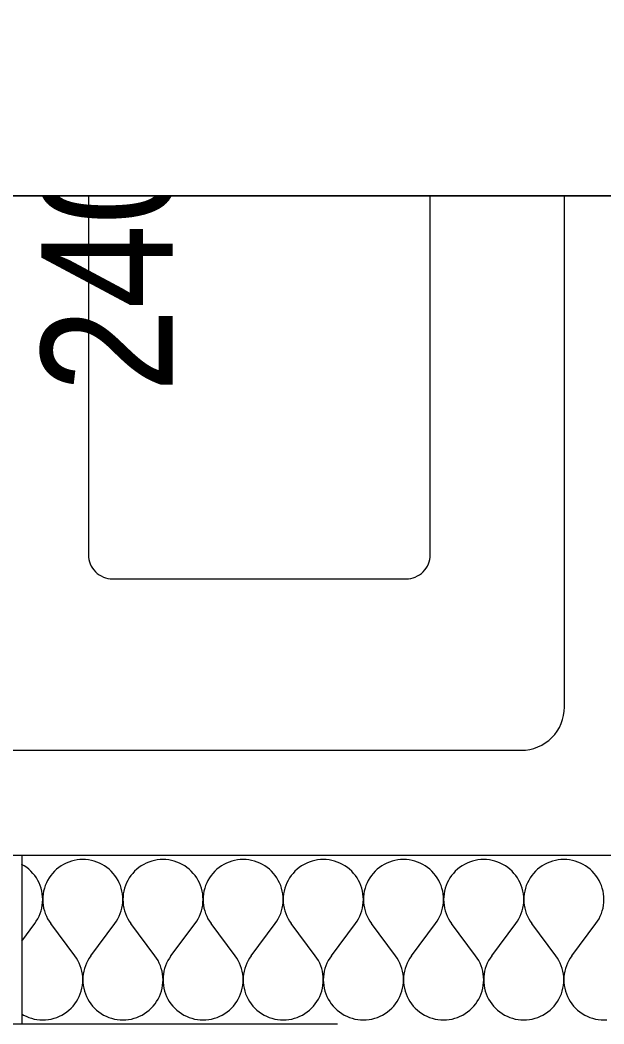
# Model space of a CAD drawing. Header units: centimetres. Extents: x 52.8 to 69.4, y 16.8 to 58.2.
# Drawn here: x 56.927 to 58.037, y 36.738 to 38.646 of the extents above; entities that cross this region are included whole.
import ezdxf
from ezdxf.enums import TextEntityAlignment as Align
from ezdxf.xclip import XClip

# ---------------------------------------------------------------- set-up
doc = ezdxf.new("R2010")
doc.units = ezdxf.units.CM
doc.header["$MEASUREMENT"] = 0
doc.header["$XCLIPFRAME"] = 0
doc.linetypes.add('ML1_Strichlinie Eng Konstruktion', pattern=[0.225, 0.075, -0.15])
for name, color, linetype in [('-2._Grundriss 2.UG_7_Decken.gfb', 7, 'Continuous'), ('-2._Grundriss 2.UG_7_Fassade.gfb', 7, 'Continuous'), ('-2._Grundriss 2.UG_7_Möblierung_ lose.gfb', 7, 'Continuous'), ('-2._Grundriss 2.UG_7_Text 1_50.gfb', 7, 'Continuous'), ('-2._Grundriss 2.UG_7_Unterdecken.gfb', 7, 'Continuous')]:
    doc.layers.add(name, color=color, linetype=linetype)
doc.styles.add('ERSTELLTER_STIL_3', font='')
doc.styles.get('ERSTELLTER_STIL_3').set_extended_font_data('Arial Narrow')

# ---------------------------------------------------------------- blocks, each defined once
blk = doc.blocks.new('*X301')
at = {"layer": '-2._Grundriss 2.UG_7_Fassade.gfb', "color": 8, "linetype": 'Continuous', "lineweight": 13, "ltscale": 10}
for p, q in [((56.9303, 37.0414), (56.93, 37.0416)), ((56.935, 37.0387), (56.9303, 37.0414)), ((56.9395, 37.0356), (56.935, 37.0387)), ((57.005, 37.0387), (57.0005, 37.0356)), ((57.0096, 37.0414), (57.005, 37.0387)), ((57.0145, 37.0439), (57.0096, 37.0414)), ((57.0195, 37.046), (57.0145, 37.0439)), ((57.0247, 37.0477), (57.0195, 37.046)), ((57.03, 37.049), (57.0247, 37.0477)), ((57.0353, 37.05), (57.03, 37.049)), ((57.0407, 37.0506), (57.0353, 37.05)), ((57.0462, 37.0508), (57.0407, 37.0506)), ((57.0516, 37.0506), (57.0462, 37.0508)), ((57.057, 37.05), (57.0516, 37.0506)), ((57.0624, 37.049), (57.057, 37.05)), ((57.0676, 37.0477), (57.0624, 37.049)), ((57.0728, 37.046), (57.0676, 37.0477)), ((57.0778, 37.0439), (57.0728, 37.046)), ((57.0827, 37.0414), (57.0778, 37.0439)), ((57.0874, 37.0387), (57.0827, 37.0414)), ((57.0918, 37.0356), (57.0874, 37.0387)), ((57.1573, 37.0387), (57.1529, 37.0356)), ((57.162, 37.0414), (57.1573, 37.0387)), ((57.1669, 37.0439), (57.162, 37.0414)), ((57.1719, 37.046), (57.1669, 37.0439)), ((57.1771, 37.0477), (57.1719, 37.046)), ((57.1823, 37.049), (57.1771, 37.0477)), ((57.1877, 37.05), (57.1823, 37.049)), ((57.1931, 37.0506), (57.1877, 37.05)), ((57.1986, 37.0508), (57.1931, 37.0506)), ((57.204, 37.0506), (57.1986, 37.0508)), ((57.2094, 37.05), (57.204, 37.0506)), ((57.2148, 37.049), (57.2094, 37.05)), ((57.22, 37.0477), (57.2148, 37.049)), ((57.2252, 37.046), (57.22, 37.0477)), ((57.2302, 37.0439), (57.2252, 37.046)), ((57.2351, 37.0414), (57.2302, 37.0439)), ((57.2398, 37.0387), (57.2351, 37.0414)), ((57.2442, 37.0356), (57.2398, 37.0387)), ((57.3097, 37.0387), (57.3053, 37.0356)), ((57.3144, 37.0414), (57.3097, 37.0387)), ((57.3193, 37.0439), (57.3144, 37.0414)), ((57.3243, 37.046), (57.3193, 37.0439)), ((57.3295, 37.0477), (57.3243, 37.046)), ((57.3347, 37.049), (57.3295, 37.0477)), ((57.3401, 37.05), (57.3347, 37.049)), ((57.3455, 37.0506), (57.3401, 37.05)), ((57.3509, 37.0508), (57.3455, 37.0506)), ((57.3564, 37.0506), (57.3509, 37.0508)), ((57.3618, 37.05), (57.3564, 37.0506)), ((57.3671, 37.049), (57.3618, 37.05)), ((57.3724, 37.0477), (57.3671, 37.049)), ((57.3776, 37.046), (57.3724, 37.0477)), ((57.3826, 37.0439), (57.3776, 37.046)), ((57.3875, 37.0414), (57.3826, 37.0439)), ((57.3921, 37.0387), (57.3875, 37.0414)), ((57.3966, 37.0356), (57.3921, 37.0387)), ((57.4621, 37.0387), (57.4576, 37.0356)), ((57.4668, 37.0414), (57.4621, 37.0387)), ((57.4717, 37.0439), (57.4668, 37.0414)), ((57.4767, 37.046), (57.4717, 37.0439)), ((57.4818, 37.0477), (57.4767, 37.046)), ((57.4871, 37.049), (57.4818, 37.0477)), ((57.4925, 37.05), (57.4871, 37.049)), ((57.4979, 37.0506), (57.4925, 37.05)), ((57.5033, 37.0508), (57.4979, 37.0506)), ((57.5088, 37.0506), (57.5033, 37.0508)), ((57.5142, 37.05), (57.5088, 37.0506)), ((57.5195, 37.049), (57.5142, 37.05)), ((57.5248, 37.0477), (57.5195, 37.049)), ((57.5299, 37.046), (57.5248, 37.0477)), ((57.535, 37.0439), (57.5299, 37.046)), ((57.5398, 37.0414), (57.535, 37.0439)), ((57.5445, 37.0387), (57.5398, 37.0414)), ((57.549, 37.0356), (57.5445, 37.0387)), ((57.6145, 37.0387), (57.61, 37.0356)), ((57.6192, 37.0414), (57.6145, 37.0387)), ((57.624, 37.0439), (57.6192, 37.0414)), ((57.6291, 37.046), (57.624, 37.0439)), ((57.6342, 37.0477), (57.6291, 37.046)), ((57.6395, 37.049), (57.6342, 37.0477)), ((57.6448, 37.05), (57.6395, 37.049)), ((57.6503, 37.0506), (57.6448, 37.05)), ((57.6557, 37.0508), (57.6503, 37.0506)), ((57.6611, 37.0506), (57.6557, 37.0508)), ((57.6665, 37.05), (57.6611, 37.0506)), ((57.6719, 37.049), (57.6665, 37.05)), ((57.6772, 37.0477), (57.6719, 37.049)), ((57.6823, 37.046), (57.6772, 37.0477)), ((57.6874, 37.0439), (57.6823, 37.046)), ((57.6922, 37.0414), (57.6874, 37.0439)), ((57.6969, 37.0387), (57.6922, 37.0414)), ((57.7014, 37.0356), (57.6969, 37.0387)), ((57.7669, 37.0387), (57.7624, 37.0356)), ((57.7715, 37.0414), (57.7669, 37.0387)), ((57.7764, 37.0439), (57.7715, 37.0414)), ((57.7814, 37.046), (57.7764, 37.0439)), ((57.7866, 37.0477), (57.7814, 37.046)), ((57.7919, 37.049), (57.7866, 37.0477)), ((57.7972, 37.05), (57.7919, 37.049)), ((57.8026, 37.0506), (57.7972, 37.05)), ((57.8081, 37.0508), (57.8026, 37.0506)), ((57.8135, 37.0506), (57.8081, 37.0508)), ((57.8189, 37.05), (57.8135, 37.0506)), ((57.8243, 37.049), (57.8189, 37.05)), ((57.8295, 37.0477), (57.8243, 37.049)), ((57.8347, 37.046), (57.8295, 37.0477)), ((57.8397, 37.0439), (57.8347, 37.046)), ((57.8446, 37.0414), (57.8397, 37.0439)), ((57.8493, 37.0387), (57.8446, 37.0414)), ((57.8538, 37.0356), (57.8493, 37.0387)), ((57.9192, 37.0387), (57.9148, 37.0356)), ((57.9239, 37.0414), (57.9192, 37.0387)), ((57.9288, 37.0439), (57.9239, 37.0414)), ((57.9338, 37.046), (57.9288, 37.0439)), ((57.939, 37.0477), (57.9338, 37.046)), ((57.9443, 37.049), (57.939, 37.0477)), ((57.9496, 37.05), (57.9443, 37.049)), ((57.955, 37.0506), (57.9496, 37.05)), ((57.9605, 37.0508), (57.955, 37.0506)), ((57.9659, 37.0506), (57.9605, 37.0508)), ((57.9713, 37.05), (57.9659, 37.0506)), ((57.9767, 37.049), (57.9713, 37.05)), ((57.9819, 37.0477), (57.9767, 37.049)), ((57.9871, 37.046), (57.9819, 37.0477)), ((57.9921, 37.0439), (57.9871, 37.046)), ((57.997, 37.0414), (57.9921, 37.0439)), ((58.0017, 37.0387), (57.997, 37.0414)), ((58.0061, 37.0356), (58.0017, 37.0387)), ((56.9437, 37.0321), (56.9395, 37.0356)), ((56.9477, 37.0284), (56.9437, 37.0321)), ((56.9514, 37.0244), (56.9477, 37.0284)), ((56.9548, 37.0202), (56.9514, 37.0244)), ((56.9579, 37.0157), (56.9548, 37.0202)), ((56.9852, 37.0202), (56.9821, 37.0157)), ((56.9886, 37.0244), (56.9852, 37.0202)), ((56.9923, 37.0284), (56.9886, 37.0244)), ((56.9963, 37.0321), (56.9923, 37.0284)), ((57.0005, 37.0356), (56.9963, 37.0321)), ((57.0961, 37.0321), (57.0918, 37.0356)), ((57.1001, 37.0284), (57.0961, 37.0321)), ((57.1038, 37.0244), (57.1001, 37.0284)), ((57.1072, 37.0202), (57.1038, 37.0244)), ((57.1103, 37.0157), (57.1072, 37.0202)), ((57.1375, 37.0202), (57.1344, 37.0157)), ((57.141, 37.0244), (57.1375, 37.0202)), ((57.1447, 37.0284), (57.141, 37.0244)), ((57.1486, 37.0321), (57.1447, 37.0284)), ((57.1529, 37.0356), (57.1486, 37.0321)), ((57.2485, 37.0321), (57.2442, 37.0356)), ((57.2524, 37.0284), (57.2485, 37.0321)), ((57.2561, 37.0244), (57.2524, 37.0284)), ((57.2596, 37.0202), (57.2561, 37.0244)), ((57.2627, 37.0157), (57.2596, 37.0202)), ((57.2899, 37.0202), (57.2868, 37.0157)), ((57.2933, 37.0244), (57.2899, 37.0202)), ((57.297, 37.0284), (57.2933, 37.0244)), ((57.301, 37.0321), (57.297, 37.0284)), ((57.3053, 37.0356), (57.301, 37.0321)), ((57.4008, 37.0321), (57.3966, 37.0356)), ((57.4048, 37.0284), (57.4008, 37.0321)), ((57.4085, 37.0244), (57.4048, 37.0284)), ((57.4119, 37.0202), (57.4085, 37.0244)), ((57.415, 37.0157), (57.4119, 37.0202)), ((57.4423, 37.0202), (57.4392, 37.0157)), ((57.4457, 37.0244), (57.4423, 37.0202)), ((57.4494, 37.0284), (57.4457, 37.0244)), ((57.4534, 37.0321), (57.4494, 37.0284)), ((57.4576, 37.0356), (57.4534, 37.0321)), ((57.5532, 37.0321), (57.549, 37.0356)), ((57.5572, 37.0284), (57.5532, 37.0321)), ((57.5609, 37.0244), (57.5572, 37.0284)), ((57.5643, 37.0202), (57.5609, 37.0244)), ((57.5674, 37.0157), (57.5643, 37.0202)), ((57.5947, 37.0202), (57.5916, 37.0157)), ((57.5981, 37.0244), (57.5947, 37.0202)), ((57.6018, 37.0284), (57.5981, 37.0244)), ((57.6058, 37.0321), (57.6018, 37.0284)), ((57.61, 37.0356), (57.6058, 37.0321)), ((57.7056, 37.0321), (57.7014, 37.0356)), ((57.7096, 37.0284), (57.7056, 37.0321)), ((57.7133, 37.0244), (57.7096, 37.0284)), ((57.7167, 37.0202), (57.7133, 37.0244)), ((57.7198, 37.0157), (57.7167, 37.0202)), ((57.7471, 37.0202), (57.744, 37.0157)), ((57.7505, 37.0244), (57.7471, 37.0202)), ((57.7542, 37.0284), (57.7505, 37.0244)), ((57.7582, 37.0321), (57.7542, 37.0284)), ((57.7624, 37.0356), (57.7582, 37.0321)), ((57.858, 37.0321), (57.8538, 37.0356)), ((57.862, 37.0284), (57.858, 37.0321)), ((57.8657, 37.0244), (57.862, 37.0284)), ((57.8691, 37.0202), (57.8657, 37.0244)), ((57.8722, 37.0157), (57.8691, 37.0202)), ((57.8994, 37.0202), (57.8963, 37.0157)), ((57.9029, 37.0244), (57.8994, 37.0202)), ((57.9066, 37.0284), (57.9029, 37.0244)), ((57.9105, 37.0321), (57.9066, 37.0284)), ((57.9148, 37.0356), (57.9105, 37.0321)), ((58.0104, 37.0321), (58.0061, 37.0356)), ((58.0143, 37.0284), (58.0104, 37.0321)), ((58.0181, 37.0244), (58.0143, 37.0284)), ((58.0215, 37.0202), (58.0181, 37.0244)), ((58.0246, 37.0157), (58.0215, 37.0202)), ((56.9607, 37.0111), (56.9579, 37.0157)), ((56.9631, 37.0062), (56.9607, 37.0111)), ((56.9652, 37.0012), (56.9631, 37.0062)), ((56.9669, 36.996), (56.9652, 37.0012)), ((56.9748, 37.0012), (56.9731, 36.996)), ((56.9769, 37.0062), (56.9748, 37.0012)), ((56.9793, 37.0111), (56.9769, 37.0062)), ((56.9821, 37.0157), (56.9793, 37.0111)), ((57.1131, 37.0111), (57.1103, 37.0157)), ((57.1155, 37.0062), (57.1131, 37.0111)), ((57.1176, 37.0012), (57.1155, 37.0062)), ((57.1193, 36.996), (57.1176, 37.0012)), ((57.1272, 37.0012), (57.1254, 36.996)), ((57.1292, 37.0062), (57.1272, 37.0012)), ((57.1317, 37.0111), (57.1292, 37.0062)), ((57.1344, 37.0157), (57.1317, 37.0111)), ((57.2654, 37.0111), (57.2627, 37.0157)), ((57.2679, 37.0062), (57.2654, 37.0111)), ((57.27, 37.0012), (57.2679, 37.0062)), ((57.2717, 36.996), (57.27, 37.0012)), ((57.2795, 37.0012), (57.2778, 36.996)), ((57.2816, 37.0062), (57.2795, 37.0012)), ((57.284, 37.0111), (57.2816, 37.0062)), ((57.2868, 37.0157), (57.284, 37.0111)), ((57.4178, 37.0111), (57.415, 37.0157)), ((57.4203, 37.0062), (57.4178, 37.0111)), ((57.4223, 37.0012), (57.4203, 37.0062)), ((57.424, 36.996), (57.4223, 37.0012)), ((57.4319, 37.0012), (57.4302, 36.996)), ((57.434, 37.0062), (57.4319, 37.0012)), ((57.4364, 37.0111), (57.434, 37.0062)), ((57.4392, 37.0157), (57.4364, 37.0111)), ((57.5702, 37.0111), (57.5674, 37.0157)), ((57.5726, 37.0062), (57.5702, 37.0111)), ((57.5747, 37.0012), (57.5726, 37.0062)), ((57.5764, 36.996), (57.5747, 37.0012)), ((57.5843, 37.0012), (57.5826, 36.996)), ((57.5864, 37.0062), (57.5843, 37.0012)), ((57.5888, 37.0111), (57.5864, 37.0062)), ((57.5916, 37.0157), (57.5888, 37.0111)), ((57.7226, 37.0111), (57.7198, 37.0157)), ((57.725, 37.0062), (57.7226, 37.0111)), ((57.7271, 37.0012), (57.725, 37.0062)), ((57.7288, 36.996), (57.7271, 37.0012)), ((57.7367, 37.0012), (57.735, 36.996)), ((57.7388, 37.0062), (57.7367, 37.0012)), ((57.7412, 37.0111), (57.7388, 37.0062)), ((57.744, 37.0157), (57.7412, 37.0111)), ((57.875, 37.0111), (57.8722, 37.0157)), ((57.8774, 37.0062), (57.875, 37.0111)), ((57.8795, 37.0012), (57.8774, 37.0062)), ((57.8812, 36.996), (57.8795, 37.0012)), ((57.8891, 37.0012), (57.8873, 36.996)), ((57.8911, 37.0062), (57.8891, 37.0012)), ((57.8936, 37.0111), (57.8911, 37.0062)), ((57.8963, 37.0157), (57.8936, 37.0111)), ((58.0273, 37.0111), (58.0246, 37.0157)), ((58.0298, 37.0062), (58.0273, 37.0111)), ((58.0319, 37.0012), (58.0298, 37.0062)), ((58.0336, 36.996), (58.0319, 37.0012)), ((56.9682, 36.9907), (56.9669, 36.996)), ((56.9692, 36.9854), (56.9682, 36.9907)), ((56.9698, 36.98), (56.9692, 36.9854)), ((56.9707, 36.9854), (56.9702, 36.98)), ((56.9717, 36.9907), (56.9707, 36.9854)), ((56.9731, 36.996), (56.9717, 36.9907)), ((57.1206, 36.9907), (57.1193, 36.996)), ((57.1216, 36.9854), (57.1206, 36.9907)), ((57.1222, 36.98), (57.1216, 36.9854)), ((57.1231, 36.9854), (57.1226, 36.98)), ((57.1241, 36.9907), (57.1231, 36.9854)), ((57.1254, 36.996), (57.1241, 36.9907)), ((57.273, 36.9907), (57.2717, 36.996)), ((57.274, 36.9854), (57.273, 36.9907)), ((57.2746, 36.98), (57.274, 36.9854)), ((57.2755, 36.9854), (57.2749, 36.98)), ((57.2765, 36.9907), (57.2755, 36.9854)), ((57.2778, 36.996), (57.2765, 36.9907)), ((57.4254, 36.9907), (57.424, 36.996)), ((57.4264, 36.9854), (57.4254, 36.9907)), ((57.4269, 36.98), (57.4264, 36.9854)), ((57.4279, 36.9854), (57.4273, 36.98)), ((57.4289, 36.9907), (57.4279, 36.9854)), ((57.4302, 36.996), (57.4289, 36.9907)), ((57.5778, 36.9907), (57.5764, 36.996)), ((57.5787, 36.9854), (57.5778, 36.9907)), ((57.5793, 36.98), (57.5787, 36.9854)), ((57.5803, 36.9854), (57.5797, 36.98)), ((57.5812, 36.9907), (57.5803, 36.9854)), ((57.5826, 36.996), (57.5812, 36.9907)), ((57.7302, 36.9907), (57.7288, 36.996)), ((57.7311, 36.9854), (57.7302, 36.9907)), ((57.7317, 36.98), (57.7311, 36.9854)), ((57.7327, 36.9854), (57.7321, 36.98)), ((57.7336, 36.9907), (57.7327, 36.9854)), ((57.735, 36.996), (57.7336, 36.9907)), ((57.8825, 36.9907), (57.8812, 36.996)), ((57.8835, 36.9854), (57.8825, 36.9907)), ((57.8841, 36.98), (57.8835, 36.9854)), ((57.885, 36.9854), (57.8845, 36.98)), ((57.886, 36.9907), (57.885, 36.9854)), ((57.8873, 36.996), (57.886, 36.9907)), ((58.0349, 36.9907), (58.0336, 36.996)), ((58.0359, 36.9854), (58.0349, 36.9907)), ((58.0365, 36.98), (58.0359, 36.9854)), ((56.9682, 36.9583), (56.9692, 36.9637)), ((56.9692, 36.9637), (56.9698, 36.9691)), ((56.97, 36.9745), (56.9698, 36.98)), ((56.9698, 36.9691), (56.97, 36.9745)), ((56.9702, 36.98), (56.97, 36.9745)), ((56.97, 36.9745), (56.9702, 36.9691)), ((56.9702, 36.9691), (56.9708, 36.9637)), ((56.9708, 36.9637), (56.9717, 36.9583)), ((57.1206, 36.9583), (57.1216, 36.9637)), ((57.1216, 36.9637), (57.1222, 36.9691)), ((57.1224, 36.9745), (57.1222, 36.98)), ((57.1222, 36.9691), (57.1224, 36.9745)), ((57.1226, 36.98), (57.1224, 36.9745)), ((57.1224, 36.9745), (57.1226, 36.9691)), ((57.1226, 36.9691), (57.1231, 36.9637)), ((57.1231, 36.9637), (57.1241, 36.9583)), ((57.273, 36.9583), (57.274, 36.9637)), ((57.274, 36.9637), (57.2745, 36.9691)), ((57.2745, 36.9691), (57.2747, 36.9745)), ((57.2747, 36.9745), (57.2746, 36.98)), ((57.2749, 36.98), (57.2747, 36.9745)), ((57.2747, 36.9745), (57.2749, 36.9691)), ((57.2749, 36.9691), (57.2755, 36.9637)), ((57.2755, 36.9637), (57.2765, 36.9583)), ((57.4254, 36.9583), (57.4263, 36.9637)), ((57.4263, 36.9637), (57.4269, 36.9691)), ((57.4271, 36.9745), (57.4269, 36.98)), ((57.4269, 36.9691), (57.4271, 36.9745)), ((57.4273, 36.98), (57.4271, 36.9745)), ((57.4271, 36.9745), (57.4273, 36.9691)), ((57.4273, 36.9691), (57.4279, 36.9637)), ((57.4279, 36.9637), (57.4289, 36.9583)), ((57.5778, 36.9583), (57.5787, 36.9637)), ((57.5787, 36.9637), (57.5793, 36.9691)), ((57.5795, 36.9745), (57.5793, 36.98)), ((57.5793, 36.9691), (57.5795, 36.9745)), ((57.5797, 36.98), (57.5795, 36.9745)), ((57.5795, 36.9745), (57.5797, 36.9691)), ((57.5797, 36.9691), (57.5803, 36.9637)), ((57.5803, 36.9637), (57.5813, 36.9583)), ((57.7301, 36.9583), (57.7311, 36.9637)), ((57.7311, 36.9637), (57.7317, 36.9691)), ((57.7319, 36.9745), (57.7317, 36.98)), ((57.7317, 36.9691), (57.7319, 36.9745)), ((57.7321, 36.98), (57.7319, 36.9745)), ((57.7319, 36.9745), (57.7321, 36.9691)), ((57.7321, 36.9691), (57.7327, 36.9637)), ((57.7327, 36.9637), (57.7336, 36.9583)), ((57.8825, 36.9583), (57.8835, 36.9637)), ((57.8835, 36.9637), (57.8841, 36.9691)), ((57.8843, 36.9745), (57.8841, 36.98)), ((57.8841, 36.9691), (57.8843, 36.9745)), ((57.8845, 36.98), (57.8843, 36.9745)), ((57.8843, 36.9745), (57.8845, 36.9691)), ((57.8845, 36.9691), (57.885, 36.9637)), ((57.885, 36.9637), (57.886, 36.9583)), ((58.0349, 36.9583), (58.0359, 36.9637)), ((58.0359, 36.9637), (58.0364, 36.9691)), ((58.0364, 36.9691), (58.0366, 36.9745)), ((58.0366, 36.9745), (58.0365, 36.98)), ((56.9631, 36.9429), (56.9652, 36.9479)), ((56.9652, 36.9479), (56.9669, 36.953)), ((56.9669, 36.953), (56.9682, 36.9583)), ((56.9717, 36.9583), (56.9731, 36.953)), ((56.9731, 36.953), (56.9748, 36.9479)), ((56.9748, 36.9479), (56.9769, 36.9429)), ((57.1154, 36.9429), (57.1175, 36.9479)), ((57.1175, 36.9479), (57.1193, 36.953)), ((57.1193, 36.953), (57.1206, 36.9583)), ((57.1241, 36.9583), (57.1255, 36.953)), ((57.1255, 36.953), (57.1272, 36.9479)), ((57.1272, 36.9479), (57.1293, 36.9429)), ((57.2678, 36.9429), (57.2699, 36.9479)), ((57.2699, 36.9479), (57.2716, 36.953)), ((57.2716, 36.953), (57.273, 36.9583)), ((57.2765, 36.9583), (57.2778, 36.953)), ((57.2778, 36.953), (57.2796, 36.9479)), ((57.2796, 36.9479), (57.2817, 36.9429)), ((57.4202, 36.9429), (57.4223, 36.9479)), ((57.4223, 36.9479), (57.424, 36.953)), ((57.424, 36.953), (57.4254, 36.9583)), ((57.4289, 36.9583), (57.4302, 36.953)), ((57.4302, 36.953), (57.4319, 36.9479)), ((57.4319, 36.9479), (57.434, 36.9429)), ((57.5726, 36.9429), (57.5747, 36.9479)), ((57.5747, 36.9479), (57.5764, 36.953)), ((57.5764, 36.953), (57.5778, 36.9583)), ((57.5813, 36.9583), (57.5826, 36.953)), ((57.5826, 36.953), (57.5843, 36.9479)), ((57.5843, 36.9479), (57.5864, 36.9429)), ((57.725, 36.9429), (57.7271, 36.9479)), ((57.7271, 36.9479), (57.7288, 36.953)), ((57.7288, 36.953), (57.7301, 36.9583)), ((57.7336, 36.9583), (57.735, 36.953)), ((57.735, 36.953), (57.7367, 36.9479)), ((57.7367, 36.9479), (57.7388, 36.9429)), ((57.8774, 36.9429), (57.8794, 36.9479)), ((57.8794, 36.9479), (57.8812, 36.953)), ((57.8812, 36.953), (57.8825, 36.9583)), ((57.886, 36.9583), (57.8874, 36.953)), ((57.8874, 36.953), (57.8891, 36.9479)), ((57.8891, 36.9479), (57.8912, 36.9429)), ((58.0297, 36.9429), (58.0318, 36.9479)), ((58.0318, 36.9479), (58.0335, 36.953)), ((58.0335, 36.953), (58.0349, 36.9583)), ((56.93, 36.8958), (56.9547, 36.9289)), ((56.9547, 36.9289), (56.9578, 36.9333)), ((56.9578, 36.9333), (56.9606, 36.938)), ((56.9606, 36.938), (56.9631, 36.9429)), ((56.9769, 36.9429), (56.9793, 36.938)), ((56.9793, 36.938), (56.9821, 36.9333)), ((56.9821, 36.9333), (56.9852, 36.9289)), ((57.0309, 36.8679), (56.9852, 36.9289)), ((57.0614, 36.8679), (57.1071, 36.9289)), ((57.1071, 36.9289), (57.1102, 36.9333)), ((57.1102, 36.9333), (57.113, 36.938)), ((57.113, 36.938), (57.1154, 36.9429)), ((57.1293, 36.9429), (57.1317, 36.938)), ((57.1317, 36.938), (57.1345, 36.9333)), ((57.1345, 36.9333), (57.1376, 36.9289)), ((57.1833, 36.8679), (57.1376, 36.9289)), ((57.2138, 36.8679), (57.2595, 36.9289)), ((57.2595, 36.9289), (57.2626, 36.9333)), ((57.2626, 36.9333), (57.2654, 36.938)), ((57.2654, 36.938), (57.2678, 36.9429)), ((57.2817, 36.9429), (57.2841, 36.938)), ((57.2841, 36.938), (57.2869, 36.9333)), ((57.2869, 36.9333), (57.29, 36.9289)), ((57.3357, 36.8679), (57.29, 36.9289)), ((57.3662, 36.8679), (57.4119, 36.9289)), ((57.4119, 36.9289), (57.415, 36.9333)), ((57.415, 36.9333), (57.4178, 36.938)), ((57.4178, 36.938), (57.4202, 36.9429)), ((57.434, 36.9429), (57.4365, 36.938)), ((57.4365, 36.938), (57.4393, 36.9333)), ((57.4393, 36.9333), (57.4424, 36.9289)), ((57.4881, 36.8679), (57.4424, 36.9289)), ((57.5186, 36.8679), (57.5643, 36.9289)), ((57.5643, 36.9289), (57.5674, 36.9333)), ((57.5674, 36.9333), (57.5702, 36.938)), ((57.5702, 36.938), (57.5726, 36.9429)), ((57.5864, 36.9429), (57.5889, 36.938)), ((57.5889, 36.938), (57.5916, 36.9333)), ((57.5916, 36.9333), (57.5947, 36.9289)), ((57.6405, 36.8679), (57.5947, 36.9289)), ((57.6709, 36.8679), (57.7166, 36.9289)), ((57.7166, 36.9289), (57.7198, 36.9333)), ((57.7198, 36.9333), (57.7225, 36.938)), ((57.7225, 36.938), (57.725, 36.9429)), ((57.7388, 36.9429), (57.7412, 36.938)), ((57.7412, 36.938), (57.744, 36.9333)), ((57.744, 36.9333), (57.7471, 36.9289)), ((57.7928, 36.8679), (57.7471, 36.9289)), ((57.8233, 36.8679), (57.869, 36.9289)), ((57.869, 36.9289), (57.8721, 36.9333)), ((57.8721, 36.9333), (57.8749, 36.938)), ((57.8749, 36.938), (57.8774, 36.9429)), ((57.8912, 36.9429), (57.8936, 36.938)), ((57.8936, 36.938), (57.8964, 36.9333)), ((57.8964, 36.9333), (57.8995, 36.9289)), ((57.9452, 36.8679), (57.8995, 36.9289)), ((57.9757, 36.8679), (58.0214, 36.9289)), ((58.0214, 36.9289), (58.0245, 36.9333)), ((58.0245, 36.9333), (58.0273, 36.938)), ((58.0273, 36.938), (58.0297, 36.9429)), ((57.034, 36.8634), (57.0309, 36.8679)), ((57.0614, 36.8679), (57.0583, 36.8634)), ((57.1864, 36.8634), (57.1833, 36.8679)), ((57.2138, 36.8679), (57.2107, 36.8634)), ((57.3388, 36.8634), (57.3357, 36.8679)), ((57.3662, 36.8679), (57.3631, 36.8634)), ((57.4912, 36.8634), (57.4881, 36.8679)), ((57.5186, 36.8679), (57.5154, 36.8634)), ((57.6436, 36.8634), (57.6405, 36.8679)), ((57.6709, 36.8679), (57.6678, 36.8634)), ((57.7959, 36.8634), (57.7928, 36.8679)), ((57.8233, 36.8679), (57.8202, 36.8634)), ((57.9483, 36.8634), (57.9452, 36.8679)), ((57.9757, 36.8679), (57.9726, 36.8634)), ((57.0368, 36.8588), (57.034, 36.8634)), ((57.0393, 36.8539), (57.0368, 36.8588)), ((57.0413, 36.8489), (57.0393, 36.8539)), ((57.0431, 36.8437), (57.0413, 36.8489)), ((57.051, 36.8489), (57.0493, 36.8437)), ((57.0531, 36.8539), (57.051, 36.8489)), ((57.0555, 36.8588), (57.0531, 36.8539)), ((57.0583, 36.8634), (57.0555, 36.8588)), ((57.1892, 36.8588), (57.1864, 36.8634)), ((57.1916, 36.8539), (57.1892, 36.8588)), ((57.1937, 36.8489), (57.1916, 36.8539)), ((57.1954, 36.8437), (57.1937, 36.8489)), ((57.2034, 36.8489), (57.2017, 36.8437)), ((57.2055, 36.8539), (57.2034, 36.8489)), ((57.2079, 36.8588), (57.2055, 36.8539)), ((57.2107, 36.8634), (57.2079, 36.8588)), ((57.3416, 36.8588), (57.3388, 36.8634)), ((57.344, 36.8539), (57.3416, 36.8588)), ((57.3461, 36.8489), (57.344, 36.8539)), ((57.3478, 36.8437), (57.3461, 36.8489)), ((57.3558, 36.8489), (57.354, 36.8437)), ((57.3578, 36.8539), (57.3558, 36.8489)), ((57.3603, 36.8588), (57.3578, 36.8539)), ((57.3631, 36.8634), (57.3603, 36.8588)), ((57.494, 36.8588), (57.4912, 36.8634)), ((57.4964, 36.8539), (57.494, 36.8588)), ((57.4985, 36.8489), (57.4964, 36.8539)), ((57.5002, 36.8437), (57.4985, 36.8489)), ((57.5081, 36.8489), (57.5064, 36.8437)), ((57.5102, 36.8539), (57.5081, 36.8489)), ((57.5127, 36.8588), (57.5102, 36.8539)), ((57.5154, 36.8634), (57.5127, 36.8588)), ((57.6463, 36.8588), (57.6436, 36.8634)), ((57.6488, 36.8539), (57.6463, 36.8588)), ((57.6509, 36.8489), (57.6488, 36.8539)), ((57.6526, 36.8437), (57.6509, 36.8489)), ((57.6605, 36.8489), (57.6588, 36.8437)), ((57.6626, 36.8539), (57.6605, 36.8489)), ((57.665, 36.8588), (57.6626, 36.8539)), ((57.6678, 36.8634), (57.665, 36.8588)), ((57.7987, 36.8588), (57.7959, 36.8634)), ((57.8012, 36.8539), (57.7987, 36.8588)), ((57.8033, 36.8489), (57.8012, 36.8539)), ((57.805, 36.8437), (57.8033, 36.8489)), ((57.8129, 36.8489), (57.8112, 36.8437)), ((57.815, 36.8539), (57.8129, 36.8489)), ((57.8174, 36.8588), (57.815, 36.8539)), ((57.8202, 36.8634), (57.8174, 36.8588)), ((57.9511, 36.8588), (57.9483, 36.8634)), ((57.9535, 36.8539), (57.9511, 36.8588)), ((57.9556, 36.8489), (57.9535, 36.8539)), ((57.9574, 36.8437), (57.9556, 36.8489)), ((57.9653, 36.8489), (57.9636, 36.8437)), ((57.9674, 36.8539), (57.9653, 36.8489)), ((57.9698, 36.8588), (57.9674, 36.8539)), ((57.9726, 36.8634), (57.9698, 36.8588)), ((57.0444, 36.8384), (57.0431, 36.8437)), ((57.0454, 36.8331), (57.0444, 36.8384)), ((57.046, 36.8277), (57.0454, 36.8331)), ((57.047, 36.8331), (57.0464, 36.8277)), ((57.0479, 36.8384), (57.047, 36.8331)), ((57.0493, 36.8437), (57.0479, 36.8384)), ((57.1968, 36.8384), (57.1954, 36.8437)), ((57.1978, 36.8331), (57.1968, 36.8384)), ((57.1984, 36.8277), (57.1978, 36.8331)), ((57.1993, 36.8331), (57.1987, 36.8277)), ((57.2003, 36.8384), (57.1993, 36.8331)), ((57.2017, 36.8437), (57.2003, 36.8384)), ((57.3492, 36.8384), (57.3478, 36.8437)), ((57.3501, 36.8331), (57.3492, 36.8384)), ((57.3507, 36.8277), (57.3501, 36.8331)), ((57.3517, 36.8331), (57.3511, 36.8277)), ((57.3527, 36.8384), (57.3517, 36.8331)), ((57.354, 36.8437), (57.3527, 36.8384)), ((57.5016, 36.8384), (57.5002, 36.8437)), ((57.5025, 36.8331), (57.5016, 36.8384)), ((57.5031, 36.8277), (57.5025, 36.8331)), ((57.5041, 36.8331), (57.5035, 36.8277)), ((57.5051, 36.8384), (57.5041, 36.8331)), ((57.5064, 36.8437), (57.5051, 36.8384)), ((57.6539, 36.8384), (57.6526, 36.8437)), ((57.6549, 36.8331), (57.6539, 36.8384)), ((57.6555, 36.8277), (57.6549, 36.8331)), ((57.6565, 36.8331), (57.6559, 36.8277)), ((57.6574, 36.8384), (57.6565, 36.8331)), ((57.6588, 36.8437), (57.6574, 36.8384)), ((57.8063, 36.8384), (57.805, 36.8437)), ((57.8073, 36.8331), (57.8063, 36.8384)), ((57.8079, 36.8277), (57.8073, 36.8331)), ((57.8089, 36.8331), (57.8083, 36.8277)), ((57.8098, 36.8384), (57.8089, 36.8331)), ((57.8112, 36.8437), (57.8098, 36.8384)), ((57.9587, 36.8384), (57.9574, 36.8437)), ((57.9597, 36.8331), (57.9587, 36.8384)), ((57.9603, 36.8277), (57.9597, 36.8331)), ((57.9612, 36.8331), (57.9607, 36.8277)), ((57.9622, 36.8384), (57.9612, 36.8331)), ((57.9636, 36.8437), (57.9622, 36.8384)), ((57.0444, 36.806), (57.0454, 36.8114)), ((57.0454, 36.8114), (57.046, 36.8168)), ((57.0462, 36.8222), (57.046, 36.8277)), ((57.046, 36.8168), (57.0462, 36.8222)), ((57.0464, 36.8277), (57.0462, 36.8222)), ((57.0462, 36.8222), (57.0464, 36.8168)), ((57.0464, 36.8168), (57.0469, 36.8114)), ((57.0469, 36.8114), (57.0479, 36.806)), ((57.1968, 36.806), (57.1978, 36.8114)), ((57.1978, 36.8114), (57.1984, 36.8168)), ((57.1986, 36.8222), (57.1984, 36.8277)), ((57.1984, 36.8168), (57.1986, 36.8222)), ((57.1987, 36.8277), (57.1986, 36.8222)), ((57.1986, 36.8222), (57.1987, 36.8168)), ((57.1987, 36.8168), (57.1993, 36.8114)), ((57.1993, 36.8114), (57.2003, 36.806)), ((57.3492, 36.806), (57.3502, 36.8114)), ((57.3502, 36.8114), (57.3507, 36.8168)), ((57.3509, 36.8222), (57.3507, 36.8277)), ((57.3507, 36.8168), (57.3509, 36.8222)), ((57.3511, 36.8277), (57.3509, 36.8222)), ((57.3509, 36.8222), (57.3511, 36.8168)), ((57.3511, 36.8168), (57.3517, 36.8114)), ((57.3517, 36.8114), (57.3527, 36.806)), ((57.5016, 36.806), (57.5025, 36.8114)), ((57.5025, 36.8114), (57.5031, 36.8168)), ((57.5033, 36.8222), (57.5031, 36.8277)), ((57.5031, 36.8168), (57.5033, 36.8222)), ((57.5035, 36.8277), (57.5033, 36.8222)), ((57.5033, 36.8222), (57.5035, 36.8168)), ((57.5035, 36.8168), (57.5041, 36.8114)), ((57.5041, 36.8114), (57.505, 36.806)), ((57.654, 36.806), (57.6549, 36.8114)), ((57.6549, 36.8114), (57.6555, 36.8168)), ((57.6557, 36.8222), (57.6555, 36.8277)), ((57.6555, 36.8168), (57.6557, 36.8222)), ((57.6559, 36.8277), (57.6557, 36.8222)), ((57.6557, 36.8222), (57.6559, 36.8168)), ((57.6559, 36.8168), (57.6565, 36.8114)), ((57.6565, 36.8114), (57.6574, 36.806)), ((57.8063, 36.806), (57.8073, 36.8114)), ((57.8073, 36.8114), (57.8079, 36.8168)), ((57.8081, 36.8222), (57.8079, 36.8277)), ((57.8079, 36.8168), (57.8081, 36.8222)), ((57.8083, 36.8277), (57.8081, 36.8222)), ((57.8081, 36.8222), (57.8083, 36.8168)), ((57.8083, 36.8168), (57.8088, 36.8114)), ((57.8088, 36.8114), (57.8098, 36.806)), ((57.9587, 36.806), (57.9597, 36.8114)), ((57.9597, 36.8114), (57.9603, 36.8168)), ((57.9605, 36.8222), (57.9603, 36.8277)), ((57.9603, 36.8168), (57.9605, 36.8222)), ((57.9607, 36.8277), (57.9605, 36.8222)), ((57.9605, 36.8222), (57.9606, 36.8168)), ((57.9606, 36.8168), (57.9612, 36.8114)), ((57.9612, 36.8114), (57.9622, 36.806)), ((57.0393, 36.7906), (57.0414, 36.7956)), ((57.0414, 36.7956), (57.0431, 36.8008)), ((57.0431, 36.8008), (57.0444, 36.806)), ((57.0479, 36.806), (57.0492, 36.8008)), ((57.0492, 36.8008), (57.051, 36.7956)), ((57.051, 36.7956), (57.053, 36.7906)), ((57.1917, 36.7906), (57.1938, 36.7956)), ((57.1938, 36.7956), (57.1955, 36.8008)), ((57.1955, 36.8008), (57.1968, 36.806)), ((57.2003, 36.806), (57.2016, 36.8008)), ((57.2016, 36.8008), (57.2033, 36.7956)), ((57.2033, 36.7956), (57.2054, 36.7906)), ((57.3441, 36.7906), (57.3461, 36.7956)), ((57.3461, 36.7956), (57.3479, 36.8008)), ((57.3479, 36.8008), (57.3492, 36.806)), ((57.3527, 36.806), (57.354, 36.8008)), ((57.354, 36.8008), (57.3557, 36.7956)), ((57.3557, 36.7956), (57.3578, 36.7906)), ((57.4964, 36.7906), (57.4985, 36.7956)), ((57.4985, 36.7956), (57.5002, 36.8008)), ((57.5002, 36.8008), (57.5016, 36.806)), ((57.505, 36.806), (57.5064, 36.8008)), ((57.5064, 36.8008), (57.5081, 36.7956)), ((57.5081, 36.7956), (57.5102, 36.7906)), ((57.6488, 36.7906), (57.6509, 36.7956)), ((57.6509, 36.7956), (57.6526, 36.8008)), ((57.6526, 36.8008), (57.654, 36.806)), ((57.6574, 36.806), (57.6588, 36.8008)), ((57.6588, 36.8008), (57.6605, 36.7956)), ((57.6605, 36.7956), (57.6626, 36.7906)), ((57.8012, 36.7906), (57.8033, 36.7956)), ((57.8033, 36.7956), (57.805, 36.8008)), ((57.805, 36.8008), (57.8063, 36.806)), ((57.8098, 36.806), (57.8111, 36.8008)), ((57.8111, 36.8008), (57.8129, 36.7956)), ((57.8129, 36.7956), (57.8149, 36.7906)), ((57.9536, 36.7906), (57.9557, 36.7956)), ((57.9557, 36.7956), (57.9574, 36.8008)), ((57.9574, 36.8008), (57.9587, 36.806)), ((57.9622, 36.806), (57.9635, 36.8008)), ((57.9635, 36.8008), (57.9652, 36.7956)), ((57.9652, 36.7956), (57.9673, 36.7906)), ((57.0239, 36.7683), (57.0276, 36.7723)), ((57.0276, 36.7723), (57.031, 36.7766)), ((57.031, 36.7766), (57.0341, 36.781)), ((57.0341, 36.781), (57.0369, 36.7857)), ((57.0369, 36.7857), (57.0393, 36.7906)), ((57.053, 36.7906), (57.0555, 36.7857)), ((57.0555, 36.7857), (57.0582, 36.781)), ((57.0582, 36.781), (57.0613, 36.7766)), ((57.0613, 36.7766), (57.0648, 36.7723)), ((57.0648, 36.7723), (57.0685, 36.7683)), ((57.1763, 36.7683), (57.18, 36.7723)), ((57.18, 36.7723), (57.1834, 36.7766)), ((57.1834, 36.7766), (57.1865, 36.781)), ((57.1865, 36.781), (57.1892, 36.7857)), ((57.1892, 36.7857), (57.1917, 36.7906)), ((57.2054, 36.7906), (57.2079, 36.7857)), ((57.2079, 36.7857), (57.2106, 36.781)), ((57.2106, 36.781), (57.2137, 36.7766)), ((57.2137, 36.7766), (57.2171, 36.7723)), ((57.2171, 36.7723), (57.2208, 36.7683)), ((57.3286, 36.7683), (57.3323, 36.7723)), ((57.3323, 36.7723), (57.3358, 36.7766)), ((57.3358, 36.7766), (57.3389, 36.781)), ((57.3389, 36.781), (57.3416, 36.7857)), ((57.3416, 36.7857), (57.3441, 36.7906)), ((57.3578, 36.7906), (57.3602, 36.7857)), ((57.3602, 36.7857), (57.363, 36.781)), ((57.363, 36.781), (57.3661, 36.7766)), ((57.3661, 36.7766), (57.3695, 36.7723)), ((57.3695, 36.7723), (57.3732, 36.7683)), ((57.481, 36.7683), (57.4847, 36.7723)), ((57.4847, 36.7723), (57.4881, 36.7766)), ((57.4881, 36.7766), (57.4912, 36.781)), ((57.4912, 36.781), (57.494, 36.7857)), ((57.494, 36.7857), (57.4964, 36.7906)), ((57.5102, 36.7906), (57.5126, 36.7857)), ((57.5126, 36.7857), (57.5154, 36.781)), ((57.5154, 36.781), (57.5185, 36.7766)), ((57.5185, 36.7766), (57.5219, 36.7723)), ((57.5219, 36.7723), (57.5256, 36.7683)), ((57.6334, 36.7683), (57.6371, 36.7723)), ((57.6371, 36.7723), (57.6405, 36.7766)), ((57.6405, 36.7766), (57.6436, 36.781)), ((57.6436, 36.781), (57.6464, 36.7857)), ((57.6464, 36.7857), (57.6488, 36.7906)), ((57.6626, 36.7906), (57.665, 36.7857)), ((57.665, 36.7857), (57.6678, 36.781)), ((57.6678, 36.781), (57.6709, 36.7766)), ((57.6709, 36.7766), (57.6743, 36.7723)), ((57.6743, 36.7723), (57.678, 36.7683)), ((57.7858, 36.7683), (57.7895, 36.7723)), ((57.7895, 36.7723), (57.7929, 36.7766)), ((57.7929, 36.7766), (57.796, 36.781)), ((57.796, 36.781), (57.7988, 36.7857)), ((57.7988, 36.7857), (57.8012, 36.7906)), ((57.8149, 36.7906), (57.8174, 36.7857)), ((57.8174, 36.7857), (57.8202, 36.781)), ((57.8202, 36.781), (57.8233, 36.7766)), ((57.8233, 36.7766), (57.8267, 36.7723)), ((57.8267, 36.7723), (57.8304, 36.7683)), ((57.9382, 36.7683), (57.9419, 36.7723)), ((57.9419, 36.7723), (57.9453, 36.7766)), ((57.9453, 36.7766), (57.9484, 36.781)), ((57.9484, 36.781), (57.9512, 36.7857)), ((57.9512, 36.7857), (57.9536, 36.7906)), ((57.9673, 36.7906), (57.9698, 36.7857)), ((57.9698, 36.7857), (57.9725, 36.781)), ((57.9725, 36.781), (57.9756, 36.7766)), ((57.9756, 36.7766), (57.979, 36.7723)), ((57.979, 36.7723), (57.9828, 36.7683)), ((56.93, 36.7574), (56.9335, 36.7553)), ((56.9335, 36.7553), (56.9383, 36.7529)), ((56.9383, 36.7529), (56.9433, 36.7508)), ((56.9966, 36.7508), (57.0016, 36.7529)), ((57.0016, 36.7529), (57.0065, 36.7553)), ((57.0065, 36.7553), (57.0112, 36.7581)), ((57.0112, 36.7581), (57.0157, 36.7612)), ((57.0157, 36.7612), (57.0199, 36.7646)), ((57.0199, 36.7646), (57.0239, 36.7683)), ((57.0685, 36.7683), (57.0724, 36.7646)), ((57.0724, 36.7646), (57.0767, 36.7612)), ((57.0767, 36.7612), (57.0812, 36.7581)), ((57.0812, 36.7581), (57.0858, 36.7553)), ((57.0858, 36.7553), (57.0907, 36.7529)), ((57.0907, 36.7529), (57.0957, 36.7508)), ((57.149, 36.7508), (57.154, 36.7529)), ((57.154, 36.7529), (57.1589, 36.7553)), ((57.1589, 36.7553), (57.1636, 36.7581)), ((57.1636, 36.7581), (57.168, 36.7612)), ((57.168, 36.7612), (57.1723, 36.7646)), ((57.1723, 36.7646), (57.1763, 36.7683)), ((57.2208, 36.7683), (57.2248, 36.7646)), ((57.2248, 36.7646), (57.2291, 36.7612)), ((57.2291, 36.7612), (57.2335, 36.7581)), ((57.2335, 36.7581), (57.2382, 36.7553)), ((57.2382, 36.7553), (57.2431, 36.7529)), ((57.2431, 36.7529), (57.2481, 36.7508)), ((57.3014, 36.7508), (57.3064, 36.7529)), ((57.3064, 36.7529), (57.3113, 36.7553)), ((57.3113, 36.7553), (57.3159, 36.7581)), ((57.3159, 36.7581), (57.3204, 36.7612)), ((57.3204, 36.7612), (57.3247, 36.7646)), ((57.3247, 36.7646), (57.3286, 36.7683)), ((57.3732, 36.7683), (57.3772, 36.7646)), ((57.3772, 36.7646), (57.3814, 36.7612)), ((57.3814, 36.7612), (57.3859, 36.7581)), ((57.3859, 36.7581), (57.3906, 36.7553)), ((57.3906, 36.7553), (57.3955, 36.7529)), ((57.3955, 36.7529), (57.4005, 36.7508)), ((57.4538, 36.7508), (57.4588, 36.7529)), ((57.4588, 36.7529), (57.4637, 36.7553)), ((57.4637, 36.7553), (57.4683, 36.7581)), ((57.4683, 36.7581), (57.4728, 36.7612)), ((57.4728, 36.7612), (57.477, 36.7646)), ((57.477, 36.7646), (57.481, 36.7683)), ((57.5256, 36.7683), (57.5296, 36.7646)), ((57.5296, 36.7646), (57.5338, 36.7612)), ((57.5338, 36.7612), (57.5383, 36.7581)), ((57.5383, 36.7581), (57.543, 36.7553)), ((57.543, 36.7553), (57.5478, 36.7529)), ((57.5478, 36.7529), (57.5529, 36.7508)), ((57.6061, 36.7508), (57.6112, 36.7529)), ((57.6112, 36.7529), (57.616, 36.7553)), ((57.616, 36.7553), (57.6207, 36.7581)), ((57.6207, 36.7581), (57.6252, 36.7612)), ((57.6252, 36.7612), (57.6294, 36.7646)), ((57.6294, 36.7646), (57.6334, 36.7683)), ((57.678, 36.7683), (57.682, 36.7646)), ((57.682, 36.7646), (57.6862, 36.7612)), ((57.6862, 36.7612), (57.6907, 36.7581)), ((57.6907, 36.7581), (57.6954, 36.7553)), ((57.6954, 36.7553), (57.7002, 36.7529)), ((57.7002, 36.7529), (57.7052, 36.7508)), ((57.7585, 36.7508), (57.7635, 36.7529)), ((57.7635, 36.7529), (57.7684, 36.7553)), ((57.7684, 36.7553), (57.7731, 36.7581)), ((57.7731, 36.7581), (57.7776, 36.7612)), ((57.7776, 36.7612), (57.7818, 36.7646)), ((57.7818, 36.7646), (57.7858, 36.7683)), ((57.8304, 36.7683), (57.8344, 36.7646)), ((57.8344, 36.7646), (57.8386, 36.7612)), ((57.8386, 36.7612), (57.8431, 36.7581)), ((57.8431, 36.7581), (57.8477, 36.7553)), ((57.8477, 36.7553), (57.8526, 36.7529)), ((57.8526, 36.7529), (57.8576, 36.7508)), ((57.9109, 36.7508), (57.9159, 36.7529)), ((57.9159, 36.7529), (57.9208, 36.7553)), ((57.9208, 36.7553), (57.9255, 36.7581)), ((57.9255, 36.7581), (57.9299, 36.7612)), ((57.9299, 36.7612), (57.9342, 36.7646)), ((57.9342, 36.7646), (57.9382, 36.7683)), ((57.9828, 36.7683), (57.9867, 36.7646)), ((57.9867, 36.7646), (57.991, 36.7612)), ((57.991, 36.7612), (57.9954, 36.7581)), ((57.9954, 36.7581), (58.0001, 36.7553)), ((58.0001, 36.7553), (58.005, 36.7529)), ((58.005, 36.7529), (58.01, 36.7508)), ((56.9433, 36.7508), (56.9485, 36.7491)), ((56.9485, 36.7491), (56.9538, 36.7477)), ((56.9538, 36.7477), (56.9591, 36.7468)), ((56.9591, 36.7468), (56.9645, 36.7462)), ((56.9645, 36.7462), (56.97, 36.746)), ((56.97, 36.746), (56.9754, 36.7462)), ((56.9754, 36.7462), (56.9808, 36.7468)), ((56.9808, 36.7468), (56.9862, 36.7477)), ((56.9862, 36.7477), (56.9915, 36.7491)), ((56.9915, 36.7491), (56.9966, 36.7508)), ((57.0957, 36.7508), (57.1009, 36.7491)), ((57.1009, 36.7491), (57.1062, 36.7477)), ((57.1062, 36.7477), (57.1115, 36.7468)), ((57.1115, 36.7468), (57.1169, 36.7462)), ((57.1169, 36.7462), (57.1224, 36.746)), ((57.1224, 36.746), (57.1278, 36.7462)), ((57.1278, 36.7462), (57.1332, 36.7468)), ((57.1332, 36.7468), (57.1386, 36.7477)), ((57.1386, 36.7477), (57.1438, 36.7491)), ((57.1438, 36.7491), (57.149, 36.7508)), ((57.2481, 36.7508), (57.2533, 36.7491)), ((57.2533, 36.7491), (57.2585, 36.7477)), ((57.2585, 36.7477), (57.2639, 36.7468)), ((57.2639, 36.7468), (57.2693, 36.7462)), ((57.2693, 36.7462), (57.2747, 36.746)), ((57.2747, 36.746), (57.2802, 36.7462)), ((57.2802, 36.7462), (57.2856, 36.7468)), ((57.2856, 36.7468), (57.2909, 36.7477)), ((57.2909, 36.7477), (57.2962, 36.7491)), ((57.2962, 36.7491), (57.3014, 36.7508)), ((57.4005, 36.7508), (57.4056, 36.7491)), ((57.4056, 36.7491), (57.4109, 36.7477)), ((57.4109, 36.7477), (57.4163, 36.7468)), ((57.4163, 36.7468), (57.4217, 36.7462)), ((57.4217, 36.7462), (57.4271, 36.746)), ((57.4271, 36.746), (57.4326, 36.7462)), ((57.4326, 36.7462), (57.438, 36.7468)), ((57.438, 36.7468), (57.4433, 36.7477)), ((57.4433, 36.7477), (57.4486, 36.7491)), ((57.4486, 36.7491), (57.4538, 36.7508)), ((57.5529, 36.7508), (57.558, 36.7491)), ((57.558, 36.7491), (57.5633, 36.7477)), ((57.5633, 36.7477), (57.5687, 36.7468)), ((57.5687, 36.7468), (57.5741, 36.7462)), ((57.5741, 36.7462), (57.5795, 36.746)), ((57.5795, 36.746), (57.5849, 36.7462)), ((57.5849, 36.7462), (57.5904, 36.7468)), ((57.5904, 36.7468), (57.5957, 36.7477)), ((57.5957, 36.7477), (57.601, 36.7491)), ((57.601, 36.7491), (57.6061, 36.7508)), ((57.7052, 36.7508), (57.7104, 36.7491)), ((57.7104, 36.7491), (57.7157, 36.7477)), ((57.7157, 36.7477), (57.721, 36.7468)), ((57.721, 36.7468), (57.7264, 36.7462)), ((57.7264, 36.7462), (57.7319, 36.746)), ((57.7319, 36.746), (57.7373, 36.7462)), ((57.7373, 36.7462), (57.7427, 36.7468)), ((57.7427, 36.7468), (57.7481, 36.7477)), ((57.7481, 36.7477), (57.7534, 36.7491)), ((57.7534, 36.7491), (57.7585, 36.7508)), ((57.8576, 36.7508), (57.8628, 36.7491)), ((57.8628, 36.7491), (57.8681, 36.7477)), ((57.8681, 36.7477), (57.8734, 36.7468)), ((57.8734, 36.7468), (57.8788, 36.7462)), ((57.8788, 36.7462), (57.8843, 36.746)), ((57.8843, 36.746), (57.8897, 36.7462)), ((57.8897, 36.7462), (57.8951, 36.7468)), ((57.8951, 36.7468), (57.9005, 36.7477)), ((57.9005, 36.7477), (57.9057, 36.7491)), ((57.9057, 36.7491), (57.9109, 36.7508)), ((58.01, 36.7508), (58.0152, 36.7491)), ((58.0152, 36.7491), (58.0204, 36.7477)), ((58.0204, 36.7477), (58.0258, 36.7468)), ((58.0258, 36.7468), (58.0312, 36.7462)), ((58.0312, 36.7462), (58.0366, 36.746)), ((58.0366, 36.746), (58.0421, 36.7462))]:
    blk.add_line(p, q, dxfattribs=at)
blk = doc.blocks.new('Zeichnung_8_7', base_point=(42.57, 4.7584))
at = {"layer": '-2._Grundriss 2.UG_7_Fassade.gfb', "color": 7, "linetype": 'Continuous', "lineweight": 13, "ltscale": 10}
for p, q in [((56.93, 37.0584), (55.83, 37.0584)), ((56.93, 37.0584), (56.93, 36.9184)), ((56.93, 37.0584), (56.93, 36.9184)), ((56.93, 36.9184), (56.93, 36.7384)), ((56.93, 36.9184), (56.93, 36.7384))]:
    blk.add_line(p, q, dxfattribs=at)
at = {"layer": '-2._Grundriss 2.UG_7_Fassade.gfb', "color": 7, "linetype": 'Continuous', "lineweight": 13, "ltscale": 10, "flags": 128}
blk.add_lwpolyline([(63.6097, 37.0584), (56.93, 37.0584)], dxfattribs=at)
at = {"layer": '-2._Grundriss 2.UG_7_Möblierung_ lose.gfb', "color": 7, "linetype": 'Continuous', "lineweight": 13, "ltscale": 10, "flags": 128}
for points in [[(56.8017, 38.3115), (56.8017, 37.3404, 0.414214), (56.8837, 37.2584), (57.8797, 37.2584, 0.414214), (57.9617, 37.3404), (57.9617, 38.3115)], [(57.0569, 38.3115), (57.0569, 37.6299, 0.414214), (57.1028, 37.584), (57.6606, 37.584, 0.414214), (57.7065, 37.6299), (57.7065, 38.3115)]]:
    blk.add_lwpolyline(points, format="xyb", dxfattribs=at)
at = {"layer": '-2._Grundriss 2.UG_7_Unterdecken.gfb', "color": 7, "linetype": 'ML1_Strichlinie Eng Konstruktion', "lineweight": 18, "ltscale": 10, "flags": 128}
blk.add_lwpolyline([(54.53, 36.7384), (66.55, 36.7384), (66.55, 38.3115)], dxfattribs=at)
at = {"layer": '-2._Grundriss 2.UG_7_Decken.gfb', "color": 7, "linetype": 'Continuous', "lineweight": 13, "ltscale": 10}
blk.add_blockref('*X301', (0, 0), dxfattribs=at)
at = {"layer": '-2._Grundriss 2.UG_7_Text 1_50.gfb', "color": 7, "linetype": 'Continuous', "lineweight": 13, "insert": (56.9672, 37.9385), "char_height": 0.25, "attachment_point": 1, "rotation": 90, "style": 'ERSTELLTER_STIL_3'}
blk.add_mtext('\\A1;240 L', dxfattribs=at)
blk = doc.blocks.new('Mitgelieferter Zeichnungstitel[6]', base_point=(54.53, 16.7942))
at = {"color": 7, "linetype": 'Continuous', "lineweight": 13, "ltscale": 10}
blk.add_line((54.53, 38.3115), (69.4002, 38.3115), dxfattribs=at)
at = {"color": 7, "lineweight": 13, "style": 'ERSTELLTER_STIL_3'}
blk.add_attdef('AC_DrawingName', text='', height=0.4, dxfattribs=at).set_placement((61.9651, 38.8335), align=Align.TOP_CENTER)
blk.add_attdef('AC_DrawingNumber', text='', height=0.4, dxfattribs=at).set_placement((54.53, 38.8281), align=Align.TOP_LEFT)
blk.add_attdef('AC_DrawingScale', text='', height=0.4, dxfattribs=at).set_placement((69.4002, 38.8281), align=Align.TOP_RIGHT)

msp = doc.modelspace()

# ---------------------------------------------------------------- linework, layer by layer
at = {"layer": '-2._Grundriss 2.UG_7_Decken.gfb', "color": 7, "linetype": 'Continuous', "lineweight": 13, "ltscale": 10, "flags": 128}
msp.add_lwpolyline([(54.53, 16.7942), (69.4002, 16.7942), (69.4002, 38.3115), (54.53, 38.3115)], close=True, dxfattribs=at)

# ---------------------------------------------------------------- next in the draw order: block references
at = {"color": 7, "linetype": 'Continuous', "lineweight": 13, "ltscale": 10}
ref = msp.add_blockref('Zeichnung_8_7', (42.57, 4.7584), dxfattribs=at)
XClip(ref).set_block_clipping_path([(54.5300182444, 16.794228408), (69.4001759032, 38.3115296116)])

# ---------------------------------------------------------------- next in the draw order: block references
msp.add_blockref('Mitgelieferter Zeichnungstitel[6]', (54.53, 16.7942), dxfattribs=at)

doc.saveas('drawing.dxf')
